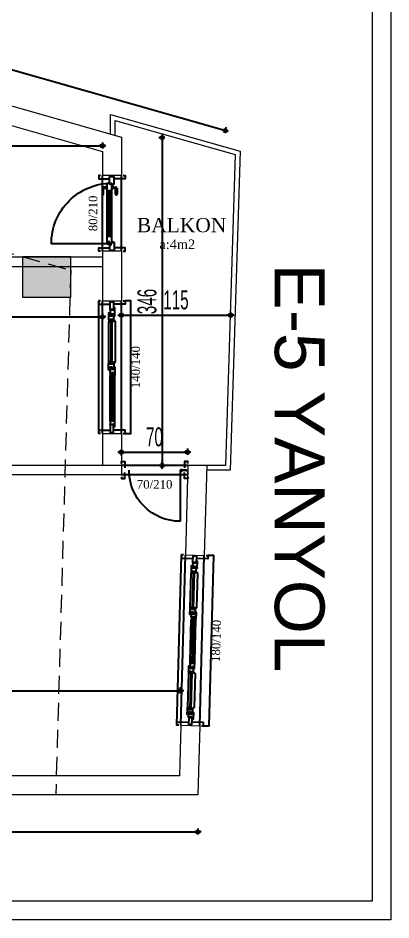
# Model space of a CAD drawing. Extents: x -30085 to -23607, y 116 to 3194.
# Drawn here: x -24001 to -23607, y 1735 to 2688 of the extents above; entities that cross this region are included whole.
import ezdxf
from ezdxf.enums import TextEntityAlignment as Align

# ---------------------------------------------------------------- set-up
doc = ezdxf.new("R2010")
doc.units = 0
doc.linetypes.add('HIDDEN', pattern=[9.525, 6.35, -3.175])
doc.layers.get('0').update_dxf_attribs({"color": 5, "lineweight": 0})
for name, color, linetype in [('alan', 7, 'Continuous'), ('DIM', 7, 'Continuous'), ('duvar-kesim', 7, 'Continuous'), ('kapi', 7, 'Continuous'), ('kapi-yazi', 7, 'Continuous'), ('mahal', 7, 'Continuous'), ('penc-yazi', 7, 'Continuous'), ('pencere', 7, 'Continuous')]:
    doc.layers.add(name, color=color, linetype=linetype)
for name, color, linetype, lineweight in [('BINA_CAMITURBE', 93, 'Continuous', 0), ('DUVAR', 4, 'Continuous', 0), ('OLCU10', 2, 'Continuous', 25), ('ROL_CEPHE', 1, 'Continuous', 0)]:
    doc.layers.add(name, color=color, linetype=linetype, lineweight=lineweight)
doc.layers.get('0').off()
doc.styles.get("Standard").update_dxf_attribs({"font": ''})
doc.styles.add('STYLE0', font='', dxfattribs={"height": 1})
doc.styles.add('T', font='ISOt.shx', dxfattribs={"width": 0.6})
doc.styles.get('Standard').set_extended_font_data('Times New Roman')
doc.styles.get('STYLE0').set_extended_font_data('Arial')
doc.dimstyles.new('DOT2', dxfattribs={"dimtxt": 20, "dimasz": 0.7, "dimexe": 5, "dimexo": 5, "dimgap": 6, "dimtad": 1, "dimdec": 0, "dimdsep": 46, "dimtxsty": 'T', "dimblk1": 'SEL2', "dimblk2": 'SEL2', "dimsah": 1, "dimcen": 0, "dimse1": 1, "dimse2": 1, "dimclrd": 256, "dimclre": 256, "dimclrt": 256, "dimadec": 0, "dimazin": 0, "dimtfac": 1, "dimtdec": 0, "dimtix": 1, "dimtmove": 2, "dimatfit": 3, "dimldrblk": 'SEL2', "dimfxl": 1, "dimtolj": 1, "dimtzin": 0, "dimarcsym": 0})

# ---------------------------------------------------------------- blocks, each defined once
blk = doc.blocks.new('SEL2')
at = {"layer": 'OLCU10'}
for p, q in [((5.25, 0), (-5.25, 0)), ((0, 5.25), (0, -3.95))]:
    blk.add_line(p, q, dxfattribs=at)
blk.add_circle((0, 0), 2.75, dxfattribs=at)
blk = doc.blocks.new('*D130')
at = {"layer": 'Defpoints', "color": 0}
for p in [(-25386.38, 1867.09), (-23811.05, 1867.09), (-23811.05, 1827.82)]:
    blk.add_point(p, dxfattribs=at)
at = {"layer": 'DIM', "lineweight": -2}
blk.add_line((-25385.68, 1827.82), (-23811.75, 1827.82), dxfattribs=at)
at = {"layer": 'DIM', "linetype": 'ByBlock', "lineweight": -2, "xscale": 0.7, "yscale": 0.7, "zscale": 0.7}
for p, rotation in [((-25386.38, 1827.82), 180.0000000086714), ((-23811.05, 1827.82), 8.671441919850936e-09)]:
    blk.add_blockref('SEL2', p, dxfattribs=dict(at, rotation=rotation))
at = {"layer": 'DIM', "insert": (-24598.72, 1843.82), "char_height": 20, "attachment_point": 5, "rotation": 0, "style": 'T'}
blk.add_mtext('\\A1;1575', dxfattribs=at)
blk = doc.blocks.new('*D131')
at = {"layer": 'Defpoints', "color": 0}
for p in [(-25358.82, 3015.92), (-25368.77, 2980.85), (-23792.08, 2533.65)]:
    blk.add_point(p, dxfattribs=at)
at = {"layer": 'DIM', "lineweight": -2}
blk.add_line((-23782.81, 2568.92), (-25358.14, 3015.73), dxfattribs=at)
at = {"layer": 'DIM', "linetype": 'ByBlock', "lineweight": -2, "xscale": 0.7, "yscale": 0.7, "zscale": 0.7}
for p, rotation in [((-25358.82, 3015.92), 164.1651429524517), ((-23782.14, 2568.73), 344.1651429524517)]:
    blk.add_blockref('SEL2', p, dxfattribs=dict(at, rotation=rotation))
at = {"layer": 'DIM', "insert": (-24566.11, 2807.72), "char_height": 20, "attachment_point": 5, "rotation": 344.16514, "style": 'T'}
blk.add_mtext('\\A1;1639', dxfattribs=at)
blk = doc.blocks.new('*D135')
at = {"layer": 'Defpoints', "color": 0}
for p in [(-23911.77, 2568.62), (-24312.19, 2548.62), (-23911.77, 2552.63)]:
    blk.add_point(p, dxfattribs=at)
at = {"layer": 'DIM', "lineweight": -2}
blk.add_line((-24311.49, 2552.63), (-23912.47, 2552.63), dxfattribs=at)
at = {"layer": 'DIM', "linetype": 'ByBlock', "lineweight": -2, "xscale": 0.7, "yscale": 0.7, "zscale": 0.7, "rotation": 180}
blk.add_blockref('SEL2', (-24312.19, 2552.63), dxfattribs=at)
at = {"layer": 'DIM', "linetype": 'ByBlock', "lineweight": -2, "xscale": 0.7, "yscale": 0.7, "zscale": 0.7}
blk.add_blockref('SEL2', (-23911.77, 2552.63), dxfattribs=at)
at = {"layer": 'DIM', "insert": (-24111.98, 2568.63), "char_height": 20, "attachment_point": 5, "style": 'T'}
blk.add_mtext('\\A1;400', dxfattribs=at)
blk = doc.blocks.new('*D139')
at = {"layer": 'Defpoints', "color": 0}
for p in [(-24304.22, 2015.73), (-23829.56, 2015.73), (-23829.56, 1977.03)]:
    blk.add_point(p, dxfattribs=at)
at = {"layer": 'DIM', "lineweight": -2}
blk.add_line((-24303.52, 1977.03), (-23830.26, 1977.03), dxfattribs=at)
at = {"layer": 'DIM', "linetype": 'ByBlock', "lineweight": -2, "xscale": 0.7, "yscale": 0.7, "zscale": 0.7, "rotation": 180}
blk.add_blockref('SEL2', (-24304.22, 1977.03), dxfattribs=at)
at = {"layer": 'DIM', "linetype": 'ByBlock', "lineweight": -2, "xscale": 0.7, "yscale": 0.7, "zscale": 0.7}
blk.add_blockref('SEL2', (-23829.56, 1977.03), dxfattribs=at)
at = {"layer": 'DIM', "insert": (-24066.89, 1993.03), "char_height": 20, "attachment_point": 5, "style": 'T'}
blk.add_mtext('\\A1;475', dxfattribs=at)
blk = doc.blocks.new('*D141')
at = {"layer": 'Defpoints', "color": 0}
for p in [(-23891.77, 2384.98), (-23776.49, 2380.92), (-23776.49, 2373.81)]:
    blk.add_point(p, dxfattribs=at)
at = {"layer": 'DIM', "lineweight": -2}
blk.add_line((-23891.07, 2373.81), (-23777.19, 2373.81), dxfattribs=at)
at = {"layer": 'DIM', "linetype": 'ByBlock', "lineweight": -2, "xscale": 0.7, "yscale": 0.7, "zscale": 0.7, "rotation": 180}
blk.add_blockref('SEL2', (-23891.77, 2373.81), dxfattribs=at)
at = {"layer": 'DIM', "linetype": 'ByBlock', "lineweight": -2, "xscale": 0.7, "yscale": 0.7, "zscale": 0.7}
blk.add_blockref('SEL2', (-23776.49, 2373.81), dxfattribs=at)
at = {"layer": 'DIM', "insert": (-23834.13, 2389.81), "char_height": 20, "attachment_point": 5, "style": 'T'}
blk.add_mtext('\\A1;115', dxfattribs=at)
blk = doc.blocks.new('*D142')
at = {"layer": 'Defpoints', "color": 0}
for p in [(-24254.22, 2425.39), (-23911.77, 2425.39), (-23911.77, 2371.91)]:
    blk.add_point(p, dxfattribs=at)
at = {"layer": 'DIM', "lineweight": -2}
blk.add_line((-24253.52, 2371.91), (-23912.47, 2371.91), dxfattribs=at)
at = {"layer": 'DIM', "linetype": 'ByBlock', "lineweight": -2, "xscale": 0.7, "yscale": 0.7, "zscale": 0.7, "rotation": 180}
blk.add_blockref('SEL2', (-24254.22, 2371.91), dxfattribs=at)
at = {"layer": 'DIM', "linetype": 'ByBlock', "lineweight": -2, "xscale": 0.7, "yscale": 0.7, "zscale": 0.7}
blk.add_blockref('SEL2', (-23911.77, 2371.91), dxfattribs=at)
at = {"layer": 'DIM', "insert": (-24082.99, 2387.91), "char_height": 20, "attachment_point": 5, "style": 'T'}
blk.add_mtext('\\A1;342', dxfattribs=at)
blk = doc.blocks.new('*D143')
at = {"layer": 'Defpoints', "color": 0}
for p in [(-23821.96, 2229.12), (-23891.77, 2215.09), (-23821.96, 2205.09)]:
    blk.add_point(p, dxfattribs=at)
at = {"layer": 'DIM', "lineweight": -2}
blk.add_line((-23891.07, 2229.12), (-23822.66, 2229.12), dxfattribs=at)
at = {"layer": 'DIM', "linetype": 'ByBlock', "lineweight": -2, "xscale": 0.7, "yscale": 0.7, "zscale": 0.7, "rotation": 180}
blk.add_blockref('SEL2', (-23891.77, 2229.12), dxfattribs=at)
at = {"layer": 'DIM', "linetype": 'ByBlock', "lineweight": -2, "xscale": 0.7, "yscale": 0.7, "zscale": 0.7}
blk.add_blockref('SEL2', (-23821.96, 2229.12), dxfattribs=at)
at = {"layer": 'DIM', "insert": (-23856.86, 2245.12), "char_height": 20, "attachment_point": 5, "style": 'T'}
blk.add_mtext('\\A1;70', dxfattribs=at)
blk = doc.blocks.new('fm-door1')
at = {"linetype": 'Continuous'}
for p, q in [((0, 2.5), (0, -2.5)), ((10, 2.5), (0, 2.5)), ((7.97, 3.18), (7.97, -0.03)), ((8.4, 2.76), (12.78, 2.76)), ((9, 5), (91, 5)), ((9, 5), (9, 3)), ((10, 3), (9, 3)), ((10, 3), (10, -0.5)), ((10, 3), (10, -0.5)), ((10, 0), (90, 0)), ((19, 5), (19, 0)), ((81, 5), (81, 0)), ((91, 3), (90, 3)), ((90, 3), (90, -0.5)), ((90, 2.5), (100, 2.5)), ((91, 5), (91, 3)), ((100, 2.5), (100, -2.5)), ((11, -2.5), (0, -2.5)), ((10, -0.5), (11, -0.5)), ((11, -0.5), (10, -0.5)), ((11, -0.5), (11, -2.5)), ((11, -2.5), (11, -0.5)), ((89, -2.5), (89, -0.5)), ((89, -0.5), (90, -0.5)), ((89, -2.5), (100, -2.5))]:
    blk.add_line(p, q, dxfattribs=at)
at = {"color": 8, "linetype": 'Continuous'}
for p, q in [((19, 3.5), (81, 3.5)), ((19, 1.5), (81, 1.5))]:
    blk.add_line(p, q, dxfattribs=at)
at = {"linetype": 'Continuous'}
for points in [[(85.76, 5.81), (85.76, 8.89, 0.414214), (84.24, 10.41), (75.86, 10.41, 1), (75.86, 8.89), (83.48, 8.89, -0.414214), (84.24, 8.13), (84.24, 5.81)], [(85.76, -0.81), (85.76, -3.89, -0.414214), (84.24, -5.41), (75.86, -5.41, -1), (75.86, -3.89), (83.48, -3.89, 0.414214), (84.24, -3.13), (84.24, -0.81)]]:
    blk.add_lwpolyline(points, format="xyb", dxfattribs=at)
for points in [[(86.9, 5), (86.9, 5.81), (83.1, 5.81), (83.1, 5)], [(86.9, 0), (86.9, -0.81), (83.1, -0.81), (83.1, 0)]]:
    blk.add_lwpolyline(points, dxfattribs=at)
blk.add_circle((8.4, 3.18), 0.426, dxfattribs=at)
blk = doc.blocks.new('*D144')
at = {"layer": 'Defpoints', "color": 0}
for p in [(-23834.82, 2561.37), (-23848.7, 2215.09), (-23834.82, 2215.09)]:
    blk.add_point(p, dxfattribs=at)
at = {"layer": 'DIM', "lineweight": -2}
blk.add_line((-23848.7, 2560.67), (-23848.7, 2215.79), dxfattribs=at)
at = {"layer": 'DIM', "linetype": 'ByBlock', "lineweight": -2, "xscale": 0.7, "yscale": 0.7, "zscale": 0.7}
for p, rotation in [((-23848.7, 2561.37), 90), ((-23848.7, 2215.09), 270)]:
    blk.add_blockref('SEL2', p, dxfattribs=dict(at, rotation=rotation))
at = {"layer": 'DIM', "insert": (-23864.7, 2388.23), "char_height": 20, "attachment_point": 5, "rotation": 90, "style": 'T'}
blk.add_mtext('\\A1;346', dxfattribs=at)
blk = doc.blocks.new('fm-win2')
at = {"color": 8, "linetype": 'Continuous'}
for p, q in [((11, 1.37), (11, 0.17)), ((11, 1.37), (54.25, 1.37)), ((11, 0.17), (54.25, 0.17)), ((12, 1.37), (12, 0.17)), ((12.75, 3), (52.5, 3)), ((53.25, 1.37), (53.25, 0.17)), ((54.25, 1.37), (54.25, 0.17)), ((63.85, 0.28), (63.85, -0.92)), ((63.85, 0.28), (103.15, 0.28)), ((64.85, 0.28), (64.85, -0.92)), ((102.15, 0.28), (102.15, -0.92)), ((103.15, 0.28), (103.15, -0.92)), ((12.85, -1.85), (52.3, -1.85)), ((63.85, -0.92), (103.15, -0.92)), ((65.4, -3.35), (101.6, -3.35))]:
    blk.add_line(p, q, dxfattribs=at)
at = {"linetype": 'Continuous'}
for points in [[(7, -1.75), (0, -1.75), (0, 1.75), (7, 1.75)], [(7.5, -1.7), (7.5, -0.1), (7.2, -0.1), (7.2, 0.2), (7.5, 0.2), (7.5, 0.7), (7.2, 0.7), (7.2, 1), (7.5, 1), (7.5, 2), (6.16, 2), (6.16, 2.7), (5.65, 2.7), (5.51, 2), (5.2, 2), (5.4, 3), (12.5, 3), (12.7, 2), (12.39, 2), (12.25, 2.7), (11.74, 2.7), (11.74, 2), (10.5, 2), (10.5, 1), (10.8, 1), (10.8, 0.7), (10.5, 0.7), (10.5, 0.2), (10.8, 0.2), (10.8, -0.1), (10.5, -0.1), (10.5, -1.7), (10.8, -1.7), (10.8, -2), (7.2, -2), (7.2, -1.7)], [(58, 2), (59.24, 2), (59.24, 2.7), (59.75, 2.7), (59.89, 2), (60.2, 2), (60, 3), (52.75, 3), (52.55, 2), (52.86, 2), (53, 2.7), (53.51, 2.7), (53.51, 2), (54.75, 2), (54.75, 1), (54.45, 1), (54.45, 0.7), (54.75, 0.7), (54.75, 0.2), (54.45, 0.2), (54.45, -0.1), (54.75, -0.1), (54.75, -1.69), (54.45, -1.69), (54.45, -2), (58.3, -2), (58.3, -1.69), (58, -1.69), (58, -0.1), (58.3, -0.1), (58.3, 0.2), (58, 0.2), (58, 0.7), (58.3, 0.7), (58.3, 1), (58, 1)], [(63.05, -1.25), (63.05, 0.9), (63.89, 0.9), (63.89, 1.6), (64.4, 1.6), (64.54, 0.9), (64.85, 0.9), (64.65, 1.9), (59.75, 1.9), (59.75, 1.6), (59.85, 1.6), (59.85, 0.8), (59.05, 0.8), (59.05, -0.2), (60.05, -0.2), (60.05, -1.75), (59.05, -1.75), (59.05, -2.25), (57.5, -2.25), (57.5, -3.5), (63.35, -3.5), (63.35, -3.2), (63.05, -3.2), (63.05, -1.4), (63.35, -1.4), (63.35, -1.25)], [(103.95, -1.4), (103.65, -1.4), (103.65, -1.25), (103.95, -1.25), (103.95, 0.9), (103.11, 0.9), (103.11, 1.6), (102.6, 1.6), (102.46, 0.9), (102.15, 0.9), (102.35, 1.9), (107.25, 1.9), (107.25, 1.6), (107.15, 1.6), (107.15, 0.8), (107.95, 0.8), (107.95, -0.2), (106.95, -0.2), (106.95, -1.75), (107.95, -1.75), (107.95, -2.25), (109.5, -2.25), (109.5, -3.5), (103.65, -3.5), (103.65, -3.2), (103.95, -3.2)], [(109, 0.7), (108.7, 0.7), (108.7, 1), (109, 1), (109, 2), (107.76, 2), (107.76, 2.7), (107.25, 2.7), (107.11, 2), (106.8, 2), (107, 3), (114.35, 3), (114.55, 2), (114.24, 2), (114.1, 2.7), (113.59, 2.7), (113.59, 2), (112.25, 2), (112.25, 1), (112.55, 1), (112.55, 0.7), (112.25, 0.7), (112.25, 0.2), (112.55, 0.2), (112.55, -0.1), (112.25, -0.1), (112.25, -1.69), (112.55, -1.69), (112.55, -2), (108.7, -2), (108.7, -1.69), (109, -1.69), (109, -0.1), (108.7, -0.1), (108.7, 0.2), (109, 0.2)], [(113, -1.75), (120, -1.75), (120, 1.75), (113, 1.75)]]:
    blk.add_lwpolyline(points, close=True, dxfattribs=at)
at = {"color": 8, "linetype": 'Continuous'}
blk.add_lwpolyline([(63.45, 1.9), (65.25, 3.7), (101.75, 3.7), (103.55, 1.9)], dxfattribs=at)
for points in [[(10.9, -1.35), (10.9, -1.85), (12.6, -1.85), (12.6, -0.45), (12.3, -0.45), (12.3, -0.95), (11.8, -0.95), (11.8, -0.45), (11.5, -0.45), (11.5, -1.05), (10.7, -1.05), (10.7, -0.45), (10.6, -0.45), (10.6, -1.35)], [(54.35, -1.35), (54.35, -1.85), (52.65, -1.85), (52.65, -0.45), (52.95, -0.45), (52.95, -0.95), (53.45, -0.95), (53.45, -0.45), (53.75, -0.45), (53.75, -1.05), (54.55, -1.05), (54.55, -0.45), (54.65, -0.45), (54.65, -1.35)], [(63.15, -2.45), (63.45, -2.45), (63.45, -3.35), (65.15, -3.35), (65.15, -1.55), (64.85, -1.55), (64.85, -2.05), (64.35, -2.05), (64.35, -1.55), (64.05, -1.55), (64.05, -2.15), (63.25, -2.15), (63.25, -1.55), (63.15, -1.55)], [(103.85, -2.45), (103.55, -2.45), (103.55, -3.35), (101.85, -3.35), (101.85, -1.55), (102.15, -1.55), (102.15, -2.05), (102.65, -2.05), (102.65, -1.55), (102.95, -1.55), (102.95, -2.15), (103.75, -2.15), (103.75, -1.55), (103.85, -1.55)]]:
    blk.add_lwpolyline(points, close=True, dxfattribs=at)
blk = doc.blocks.new('fm-win3')
at = {"color": 8, "linetype": 'Continuous'}
for p, q in [((16.85, 0.28), (16.85, -0.92)), ((56, 0.28), (16.85, 0.28)), ((17.85, 0.28), (17.85, -0.92)), ((55, 0.28), (55, -0.92)), ((56, 0.28), (56, -0.92)), ((65.6, 1.37), (65.6, 0.17)), ((65.6, 1.37), (114.25, 1.37)), ((65.6, 0.17), (114.25, 0.17)), ((66.6, 1.37), (66.6, 0.17)), ((67.35, 3), (112.5, 3)), ((113.25, 1.37), (113.25, 0.17)), ((114.25, 1.37), (114.25, 0.17)), ((123.85, 0.28), (123.85, -0.92)), ((123.85, 0.28), (163.15, 0.28)), ((124.85, 0.28), (124.85, -0.92)), ((162.15, 0.28), (162.15, -0.92)), ((163.15, 0.28), (163.15, -0.92)), ((56, -0.92), (16.85, -0.92)), ((54.45, -3.35), (18.4, -3.35)), ((67.45, -1.85), (112.3, -1.85)), ((123.85, -0.92), (163.15, -0.92)), ((125.4, -3.35), (161.6, -3.35))]:
    blk.add_line(p, q, dxfattribs=at)
at = {"linetype": 'Continuous'}
for points in [[(7, -1.75), (0, -1.75), (0, 1.75), (7, 1.75)], [(11, 0.7), (11.3, 0.7), (11.3, 1), (11, 1), (11, 2), (12.24, 2), (12.24, 2.7), (12.75, 2.7), (12.89, 2), (13.2, 2), (13, 3), (5.65, 3), (5.45, 2), (5.76, 2), (5.9, 2.7), (6.41, 2.7), (6.41, 2), (7.75, 2), (7.75, 1), (7.45, 1), (7.45, 0.7), (7.75, 0.7), (7.75, 0.2), (7.45, 0.2), (7.45, -0.1), (7.75, -0.1), (7.75, -1.69), (7.45, -1.69), (7.45, -2), (11.3, -2), (11.3, -1.69), (11, -1.69), (11, -0.1), (11.3, -0.1), (11.3, 0.2), (11, 0.2)], [(16.05, -1.4), (16.35, -1.4), (16.35, -1.25), (16.05, -1.25), (16.05, 0.9), (16.89, 0.9), (16.89, 1.6), (17.4, 1.6), (17.54, 0.9), (17.85, 0.9), (17.65, 1.9), (12.75, 1.9), (12.75, 1.6), (12.85, 1.6), (12.85, 0.8), (12.05, 0.8), (12.05, -0.2), (13.05, -0.2), (13.05, -1.75), (12.05, -1.75), (12.05, -2.25), (10.5, -2.25), (10.5, -3.5), (16.35, -3.5), (16.35, -3.2), (16.05, -3.2)], [(56.8, -1.25), (56.8, 0.9), (55.96, 0.9), (55.96, 1.6), (55.45, 1.6), (55.31, 0.9), (55, 0.9), (55.2, 1.9), (60.1, 1.9), (60.1, 1.6), (60, 1.6), (60, 0.8), (60.8, 0.8), (60.8, -0.2), (59.8, -0.2), (59.8, -1.75), (60.8, -1.75), (60.8, -2.25), (62.35, -2.25), (62.35, -3.5), (56.5, -3.5), (56.5, -3.2), (56.8, -3.2), (56.8, -1.4), (56.5, -1.4), (56.5, -1.25)], [(62.1, -1.7), (62.1, -0.1), (61.8, -0.1), (61.8, 0.2), (62.1, 0.2), (62.1, 0.7), (61.8, 0.7), (61.8, 1), (62.1, 1), (62.1, 2), (60.76, 2), (60.76, 2.7), (60.25, 2.7), (60.11, 2), (59.8, 2), (60, 3), (67.1, 3), (67.3, 2), (66.99, 2), (66.85, 2.7), (66.34, 2.7), (66.34, 2), (65.1, 2), (65.1, 1), (65.4, 1), (65.4, 0.7), (65.1, 0.7), (65.1, 0.2), (65.4, 0.2), (65.4, -0.1), (65.1, -0.1), (65.1, -1.7), (65.4, -1.7), (65.4, -2), (61.8, -2), (61.8, -1.7)], [(118, 2), (119.24, 2), (119.24, 2.7), (119.75, 2.7), (119.89, 2), (120.2, 2), (120, 3), (112.75, 3), (112.55, 2), (112.86, 2), (113, 2.7), (113.51, 2.7), (113.51, 2), (114.75, 2), (114.75, 1), (114.45, 1), (114.45, 0.7), (114.75, 0.7), (114.75, 0.2), (114.45, 0.2), (114.45, -0.1), (114.75, -0.1), (114.75, -1.69), (114.45, -1.69), (114.45, -2), (118.3, -2), (118.3, -1.69), (118, -1.69), (118, -0.1), (118.3, -0.1), (118.3, 0.2), (118, 0.2), (118, 0.7), (118.3, 0.7), (118.3, 1), (118, 1)], [(123.05, -1.25), (123.05, 0.9), (123.89, 0.9), (123.89, 1.6), (124.4, 1.6), (124.54, 0.9), (124.85, 0.9), (124.65, 1.9), (119.75, 1.9), (119.75, 1.6), (119.85, 1.6), (119.85, 0.8), (119.05, 0.8), (119.05, -0.2), (120.05, -0.2), (120.05, -1.75), (119.05, -1.75), (119.05, -2.25), (117.5, -2.25), (117.5, -3.5), (123.35, -3.5), (123.35, -3.2), (123.05, -3.2), (123.05, -1.4), (123.35, -1.4), (123.35, -1.25)], [(163.95, -1.4), (163.65, -1.4), (163.65, -1.25), (163.95, -1.25), (163.95, 0.9), (163.11, 0.9), (163.11, 1.6), (162.6, 1.6), (162.46, 0.9), (162.15, 0.9), (162.35, 1.9), (167.25, 1.9), (167.25, 1.6), (167.15, 1.6), (167.15, 0.8), (167.95, 0.8), (167.95, -0.2), (166.95, -0.2), (166.95, -1.75), (167.95, -1.75), (167.95, -2.25), (169.5, -2.25), (169.5, -3.5), (163.65, -3.5), (163.65, -3.2), (163.95, -3.2)], [(169, 0.7), (168.7, 0.7), (168.7, 1), (169, 1), (169, 2), (167.76, 2), (167.76, 2.7), (167.25, 2.7), (167.11, 2), (166.8, 2), (167, 3), (174.35, 3), (174.55, 2), (174.24, 2), (174.1, 2.7), (173.59, 2.7), (173.59, 2), (172.25, 2), (172.25, 1), (172.55, 1), (172.55, 0.7), (172.25, 0.7), (172.25, 0.2), (172.55, 0.2), (172.55, -0.1), (172.25, -0.1), (172.25, -1.69), (172.55, -1.69), (172.55, -2), (168.7, -2), (168.7, -1.69), (169, -1.69), (169, -0.1), (168.7, -0.1), (168.7, 0.2), (169, 0.2)], [(173, -1.75), (180, -1.75), (180, 1.75), (173, 1.75)]]:
    blk.add_lwpolyline(points, close=True, dxfattribs=at)
at = {"color": 8, "linetype": 'Continuous'}
for points in [[(56.4, 1.9), (54.6, 3.7), (18.25, 3.7), (16.45, 1.9)], [(123.45, 1.9), (125.25, 3.7), (161.75, 3.7), (163.55, 1.9)]]:
    blk.add_lwpolyline(points, dxfattribs=at)
for points in [[(16.15, -2.45), (16.45, -2.45), (16.45, -3.35), (18.15, -3.35), (18.15, -1.55), (17.85, -1.55), (17.85, -2.05), (17.35, -2.05), (17.35, -1.55), (17.05, -1.55), (17.05, -2.15), (16.25, -2.15), (16.25, -1.55), (16.15, -1.55)], [(56.7, -2.45), (56.4, -2.45), (56.4, -3.35), (54.7, -3.35), (54.7, -1.55), (55, -1.55), (55, -2.05), (55.5, -2.05), (55.5, -1.55), (55.8, -1.55), (55.8, -2.15), (56.6, -2.15), (56.6, -1.55), (56.7, -1.55)], [(65.5, -1.35), (65.5, -1.85), (67.2, -1.85), (67.2, -0.45), (66.9, -0.45), (66.9, -0.95), (66.4, -0.95), (66.4, -0.45), (66.1, -0.45), (66.1, -1.05), (65.3, -1.05), (65.3, -0.45), (65.2, -0.45), (65.2, -1.35)], [(114.35, -1.35), (114.35, -1.85), (112.65, -1.85), (112.65, -0.45), (112.95, -0.45), (112.95, -0.95), (113.45, -0.95), (113.45, -0.45), (113.75, -0.45), (113.75, -1.05), (114.55, -1.05), (114.55, -0.45), (114.65, -0.45), (114.65, -1.35)], [(123.15, -2.45), (123.45, -2.45), (123.45, -3.35), (125.15, -3.35), (125.15, -1.55), (124.85, -1.55), (124.85, -2.05), (124.35, -2.05), (124.35, -1.55), (124.05, -1.55), (124.05, -2.15), (123.25, -2.15), (123.25, -1.55), (123.15, -1.55)], [(163.85, -2.45), (163.55, -2.45), (163.55, -3.35), (161.85, -3.35), (161.85, -1.55), (162.15, -1.55), (162.15, -2.05), (162.65, -2.05), (162.65, -1.55), (162.95, -1.55), (162.95, -2.15), (163.75, -2.15), (163.75, -1.55), (163.85, -1.55)]]:
    blk.add_lwpolyline(points, close=True, dxfattribs=at)

msp = doc.modelspace()

# ---------------------------------------------------------------- hatches: boundary and pattern name
at = {"layer": 'DIM'}
h = msp.add_hatch(color=256, dxfattribs=at)
h.dxf.hatch_style = 1
h.paths.add_polyline_path([(-23945.35, 2435.39), (-23996.3, 2435.39), (-23996.3, 2392.99), (-23945.35, 2392.99)])

# ---------------------------------------------------------------- linework, layer by layer
at = {"layer": 'BINA_CAMITURBE', "linetype": 'HIDDEN', "ltscale": 3}
msp.add_lwpolyline([(-25371.22, 2825.63), (-23945.35, 2421.21), (-23961.11, 1867.09), (-25386.38, 1867.09)], close=True, dxfattribs=at)
at = {"layer": 'DUVAR', "ltscale": 5}
for p, q in [((-24043.17, 2604.87), (-23891.77, 2561.93)), ((-24048.63, 2585.63), (-23911.77, 2546.81)), ((-23903.21, 2585.96), (-23766.32, 2547.14)), ((-23903.21, 2565.17), (-23903.21, 2585.96)), ((-23898.21, 2579.35), (-23771.44, 2543.39)), ((-23898.21, 2563.75), (-23898.21, 2579.35)), ((-23891.77, 2561.93), (-23891.77, 2521.31)), ((-23911.77, 2546.81), (-23911.77, 2521.31)), ((-23766.32, 2547.14), (-23776.81, 2210.09)), ((-23771.44, 2543.39), (-23781.65, 2215.09)), ((-23911.77, 2441.31), (-23911.77, 2388.92)), ((-23891.77, 2441.31), (-23891.77, 2388.92)), ((-24260.08, 2435.39), (-23911.77, 2435.39)), ((-24254.22, 2425.39), (-23911.77, 2425.39)), ((-23911.77, 2248.92), (-23911.77, 2215.09)), ((-23891.77, 2248.92), (-23891.77, 2215.09)), ((-23891.69, 2215.09), (-24314.22, 2215.09)), ((-23821.66, 2215.63), (-23824.22, 2120.62)), ((-23821.69, 2215.09), (-23822.06, 2201.24)), ((-23781.65, 2215.09), (-23821.69, 2215.09)), ((-23801.66, 2215.09), (-23821.69, 2215.09)), ((-23801.66, 2215.09), (-23804.23, 2120.08)), ((-23891.69, 2205.09), (-24304.22, 2205.09)), ((-23776.81, 2210.09), (-23801.8, 2210.09)), ((-23829.08, 1940.68), (-23830.52, 1887.09)), ((-23809.08, 1940.14), (-23811.05, 1867.09)), ((-23830.52, 1887.09), (-24641.72, 1887.09)), ((-23811.05, 1867.09), (-25386.38, 1867.09))]:
    msp.add_line(p, q, dxfattribs=at)
at = {"layer": 'DUVAR'}
for p, q in [((-23891.77, 2521.31), (-23911.77, 2521.31)), ((-23891.77, 2441.31), (-23911.77, 2441.31)), ((-23911.77, 2388.92), (-23891.77, 2388.92)), ((-23911.77, 2248.92), (-23891.77, 2248.92)), ((-23891.69, 2215.09), (-23891.69, 2205.09)), ((-23821.69, 2215.09), (-23821.69, 2205.09)), ((-23824.22, 2120.62), (-23804.23, 2120.08)), ((-23829.08, 1940.68), (-23809.08, 1940.14))]:
    msp.add_line(p, q, dxfattribs=at)
at = {"layer": 'DUVAR', "ltscale": 5}
msp.add_lwpolyline([(-23945.35, 2435.39), (-23996.3, 2435.39), (-23996.3, 2392.99), (-23945.35, 2392.99)], close=True, dxfattribs=at)
at = {"layer": 'duvar-kesim'}
for p, q in [((-23911.77, 2441.31), (-23911.77, 2521.31)), ((-23891.77, 2441.31), (-23891.77, 2521.31)), ((-23911.77, 2248.92), (-23911.77, 2388.92)), ((-23891.77, 2248.92), (-23891.77, 2388.92)), ((-23821.69, 2215.09), (-23891.69, 2215.09)), ((-23821.69, 2205.09), (-23891.69, 2205.09)), ((-23829.08, 1940.68), (-23824.22, 2120.62)), ((-23809.08, 1940.14), (-23804.23, 2120.08))]:
    msp.add_line(p, q, dxfattribs=at)
at = {"layer": 'kapi'}
for points in [[(-23913.77, 2521.31), (-23915.77, 2521.31), (-23915.77, 2517.81), (-23904.27, 2517.81)], [(-23889.77, 2521.31), (-23887.77, 2521.31), (-23887.77, 2517.81), (-23899.27, 2517.81)], [(-23913.77, 2441.31), (-23915.77, 2441.31), (-23915.77, 2444.81), (-23904.27, 2444.81)], [(-23889.77, 2441.31), (-23887.77, 2441.31), (-23887.77, 2444.81), (-23899.27, 2444.81)], [(-23891.69, 2217.09), (-23891.69, 2219.09), (-23888.19, 2219.09), (-23888.19, 2212.59)], [(-23821.69, 2217.09), (-23821.69, 2219.09), (-23825.19, 2219.09), (-23825.19, 2212.59)], [(-23891.69, 2203.09), (-23891.69, 2201.09), (-23888.19, 2201.09), (-23888.19, 2207.59)], [(-23821.69, 2203.09), (-23821.69, 2201.09), (-23825.19, 2201.09), (-23825.19, 2207.59)]]:
    msp.add_lwpolyline(points, dxfattribs=at)
for points in [[(-23901.77, 2449.31), (-23965.77, 2449.31, -0.414214), (-23901.77, 2513.31, -0.414214)], [(-23829.69, 2210.09), (-23829.69, 2156.09, -0.414214), (-23883.69, 2210.09, -0.414214)]]:
    msp.add_lwpolyline(points, format="xyb", dxfattribs=at)
at = {"layer": 'pencere'}
for points in [[(-23913.77, 2388.92), (-23915.77, 2388.92), (-23915.77, 2385.42), (-23904.27, 2385.42)], [(-23915.77, 2248.92), (-23915.77, 2388.92)], [(-23889.77, 2388.92), (-23887.77, 2388.92), (-23887.77, 2385.42), (-23899.27, 2385.42)], [(-23887.77, 2248.92), (-23881.77, 2248.92), (-23881.77, 2388.92), (-23887.77, 2388.92)], [(-23913.77, 2248.92), (-23915.77, 2248.92), (-23915.77, 2252.42), (-23904.27, 2252.42)], [(-23889.77, 2248.92), (-23887.77, 2248.92), (-23887.77, 2252.42), (-23899.27, 2252.42)], [(-23833.07, 1940.79), (-23828.22, 2120.73)], [(-23826.22, 2120.67), (-23828.22, 2120.73), (-23828.31, 2117.23), (-23816.82, 2116.92)], [(-23802.23, 2120.02), (-23800.23, 2119.97), (-23800.32, 2116.47), (-23811.82, 2116.78)], [(-23805.08, 1940.04), (-23799.09, 1939.87), (-23794.23, 2119.81), (-23800.23, 2119.97)], [(-23831.07, 1940.74), (-23833.07, 1940.79), (-23832.98, 1944.29), (-23821.48, 1943.98)], [(-23807.08, 1940.09), (-23805.08, 1940.04), (-23804.99, 1943.54), (-23816.49, 1943.85)]]:
    msp.add_lwpolyline(points, dxfattribs=at)
at = {"layer": 'ROL_CEPHE', "color": 251}
for points in [[(-25501.49, 3193.9), (-23607.02, 3193.9), (-23607.02, 1734.89), (-25501.49, 1734.89)], [(-25481.49, 3173.9), (-23627.02, 3173.9), (-23627.02, 1754.89), (-25481.49, 1754.89)]]:
    msp.add_lwpolyline(points, close=True, dxfattribs=at)

# ---------------------------------------------------------------- block references
at = {"layer": 'kapi', "xscale": 0.78, "zscale": 0.78, "rotation": 90}
msp.add_blockref('fm-door1', (-23901.77, 2442.31), dxfattribs=at)
at = {"layer": 'kapi', "xscale": 0.068, "yscale": 0.1, "zscale": 0.068, "rotation": 180.0000000083851}
msp.add_blockref('fm-door1', (-23822.69, 2210.09), dxfattribs=at)
at = {"layer": 'pencere', "yscale": -1}
for name, p, xscale, zscale, rotation in [('fm-win2', (-23901.77, 2249.92), 1.15, 1.15, 90), ('fm-win3', (-23819.05, 1941.41), 0.9888888888869, 0.9888888888869, 88.45415482969757)]:
    msp.add_blockref(name, p, dxfattribs=dict(at, xscale=xscale, zscale=zscale, rotation=rotation))

# ---------------------------------------------------------------- texts
at = {"layer": 'alan'}
msp.add_text('a:4m2', height=10, dxfattribs=at).set_placement((-23832.72, 2443.73), align=Align.CENTER)
at = {"layer": 'kapi-yazi'}
for s, rotation, p in [('80/210', 90, (-23921.77, 2481.31)), ('70/210', 0, (-23856.69, 2195.09))]:
    msp.add_text(s, height=9, rotation=rotation, dxfattribs=at).set_placement(p, align=Align.MIDDLE_CENTER)
at = {"layer": 'mahal'}
msp.add_text('BALKON', height=15, dxfattribs=at).set_placement((-23828.19, 2461.45), align=Align.CENTER)
at = {"layer": 'penc-yazi'}
for s, rotation, p in [('140/140', 90, (-23876.77, 2318.92)), ('180/140', 88.45416, (-23791.66, 2029.71))]:
    msp.add_text(s, height=9, rotation=rotation, dxfattribs=at).set_placement(p, align=Align.MIDDLE_CENTER)
at = {"layer": 'ROL_CEPHE', "color": 251, "style": 'STYLE0'}
msp.add_text('E-5 YANYOL', height=52.5, rotation=270, dxfattribs=at).set_placement((-23729.7, 2428.38))

# ---------------------------------------------------------------- dimensions: what is measured, and where the dimension line sits
at = {"layer": 'DIM'}
for p1, p2, distance, picture, middle in [((-23792.08, 2533.65), (-25368.77, 2980.85), -36.46, '*D131', (-24566.11, 2807.72)), ((-25386.38, 1867.09), (-23811.05, 1867.09), -39.27, '*D130', (-24598.72, 1843.82))]:
    dim = msp.add_aligned_dim(p1=p1, p2=p2, distance=distance, dimstyle='DOT2', dxfattribs=at)
    dim.commit()
    dim.dimension.update_dxf_attribs({"geometry": picture, "text_midpoint": middle})
for base, p1, p2, picture, middle in [((-23911.77, 2552.63), (-24312.19, 2548.62), (-23911.77, 2568.62), '*D135', (-24111.98, 2568.63)), ((-23911.77, 2371.91), (-24254.22, 2425.39), (-23911.77, 2425.39), '*D142', (-24082.99, 2387.91)), ((-23776.49, 2373.81), (-23891.77, 2384.98), (-23776.49, 2380.92), '*D141', (-23834.13, 2389.81)), ((-23821.96, 2229.12), (-23891.77, 2215.09), (-23821.96, 2205.09), '*D143', (-23856.86, 2245.12)), ((-23829.56, 1977.03), (-24304.22, 2015.73), (-23829.56, 2015.73), '*D139', (-24066.89, 1993.03))]:
    dim = msp.add_linear_dim(base=base, p1=p1, p2=p2, dimstyle='DOT2', dxfattribs=at)
    dim.commit()
    dim.dimension.update_dxf_attribs({"geometry": picture, "text_midpoint": middle})
dim = msp.add_linear_dim(base=(-23848.7, 2215.09), p1=(-23834.82, 2561.37), p2=(-23834.82, 2215.09), angle=90, dimstyle='DOT2', dxfattribs=at)
dim.commit()
dim.dimension.update_dxf_attribs({"geometry": '*D144', "text_midpoint": (-23864.7, 2388.23)})

doc.saveas('drawing.dxf')
